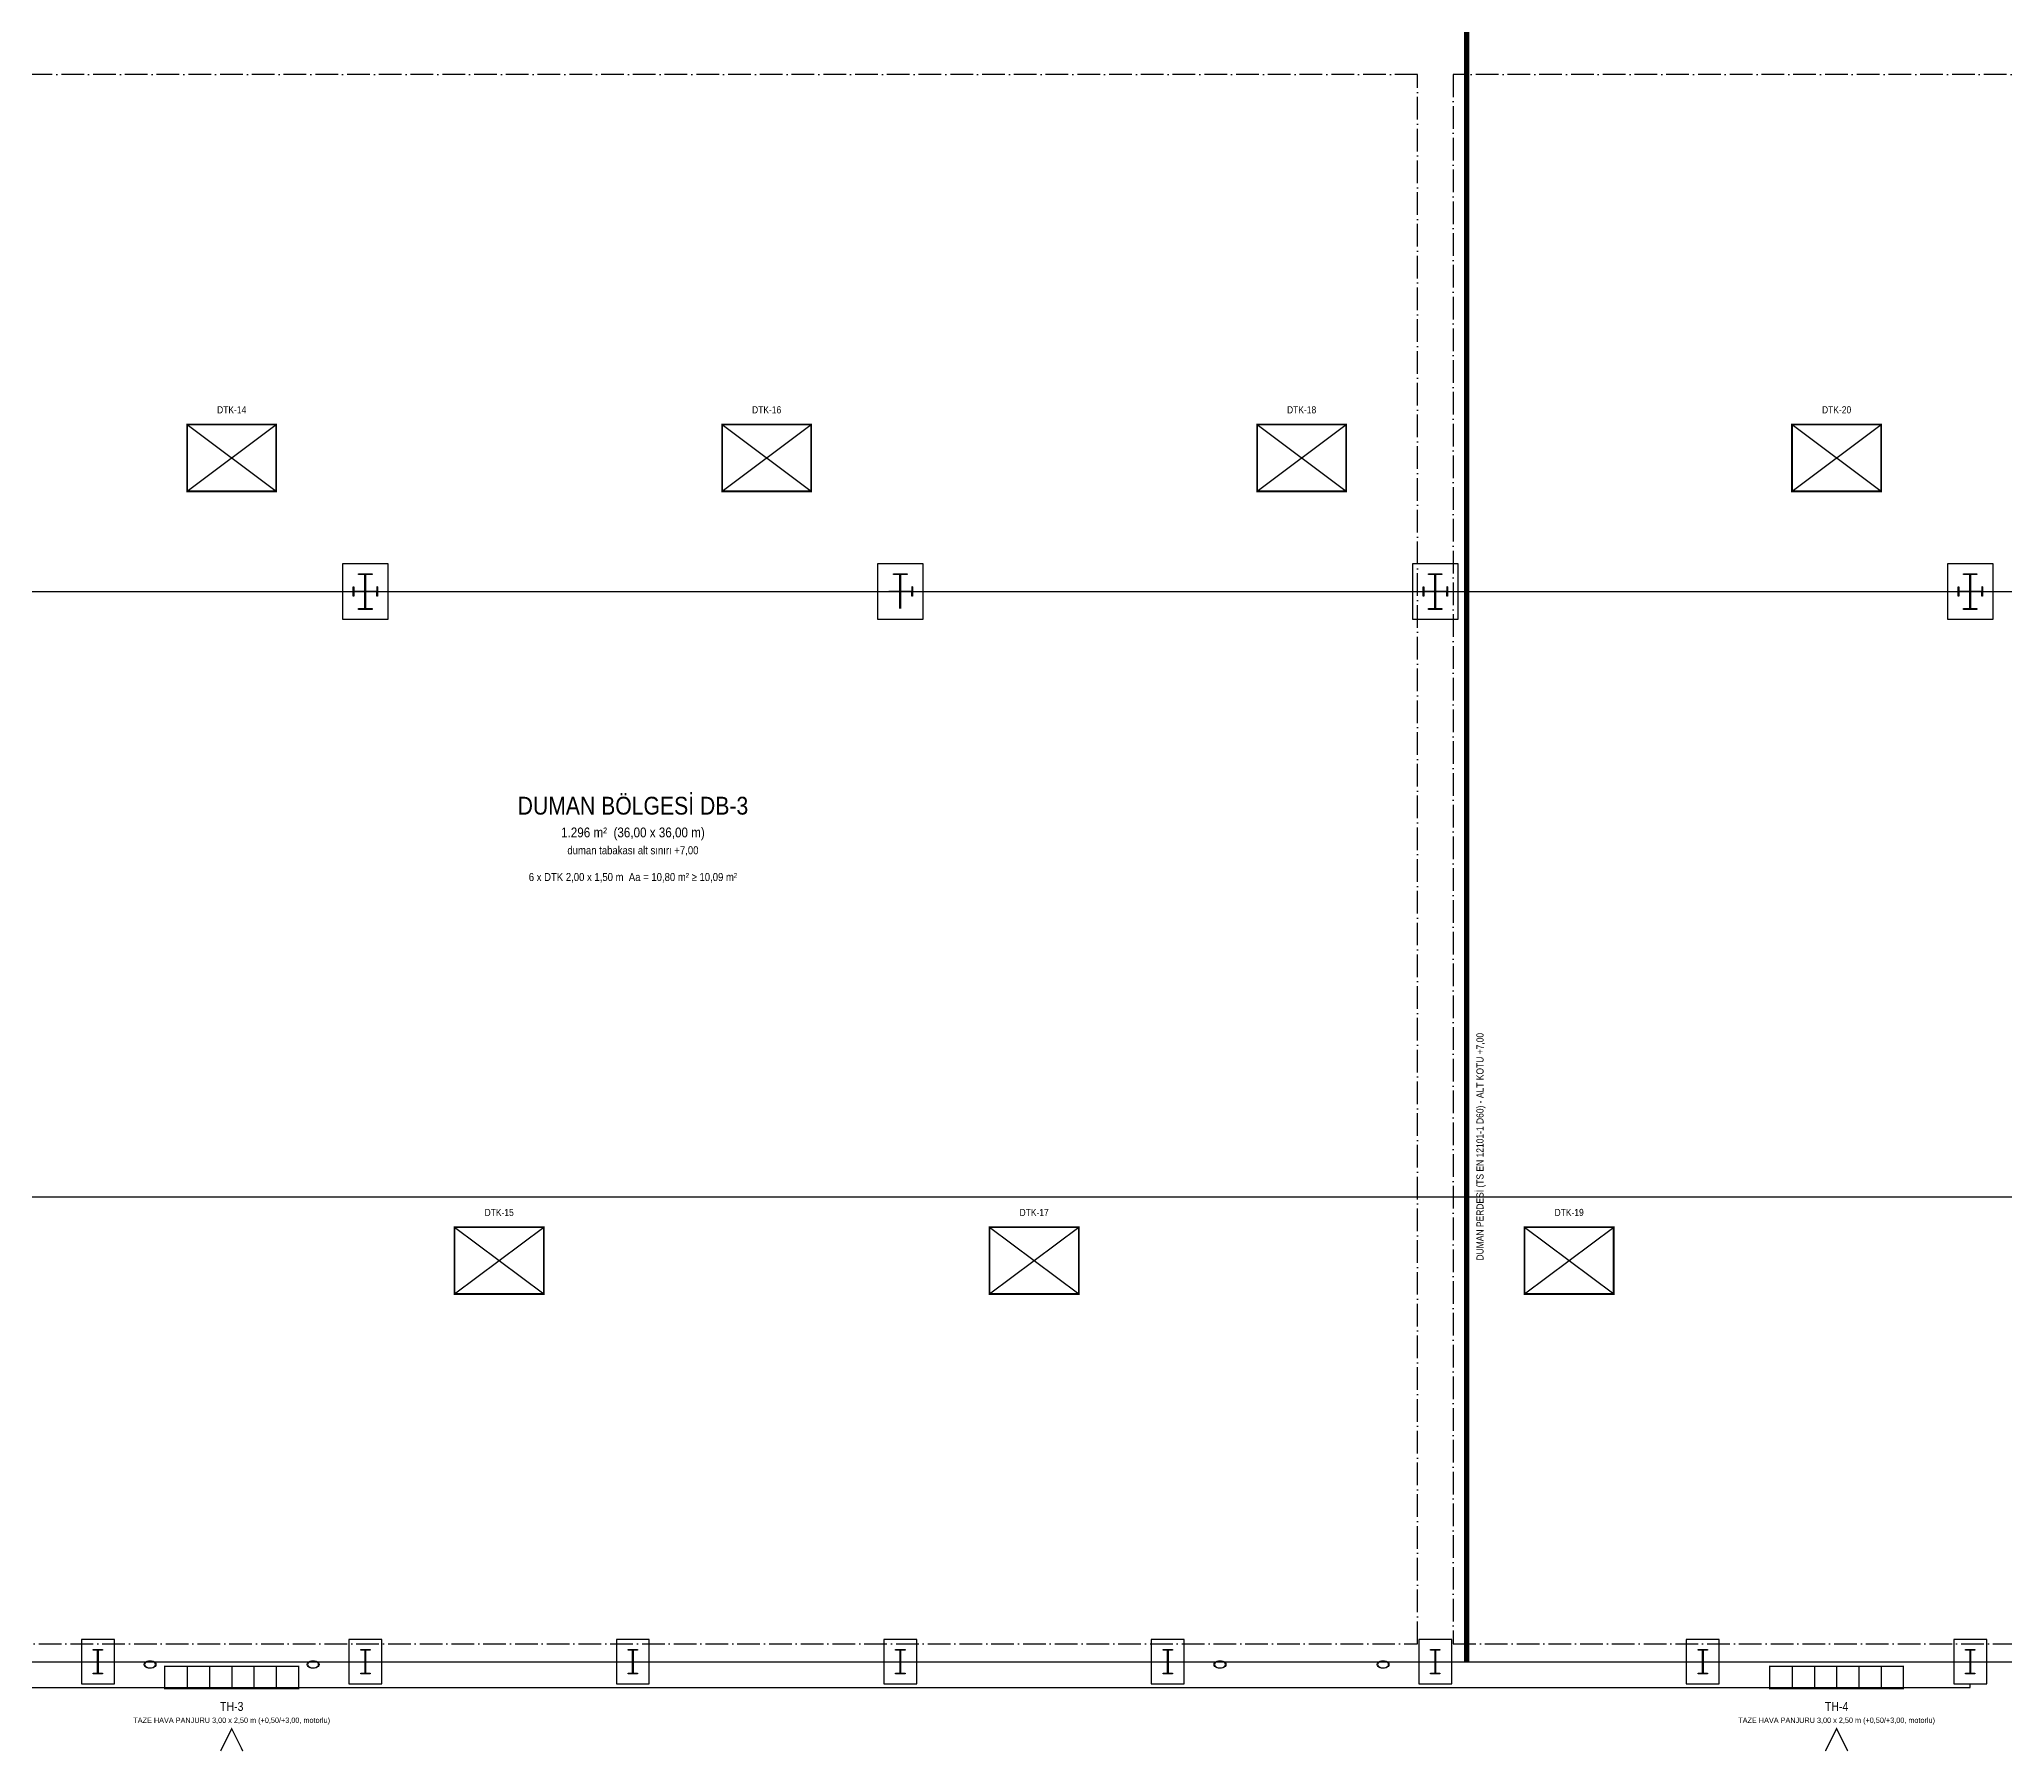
# Model space of a CAD drawing. Header units: centimetres. Extents: x 184307 to 200911, y 3888 to 16958.
# Drawn here: x 193077 to 197486, y 8054 to 11895 of the extents above; entities that cross this region are included whole.
import ezdxf
from ezdxf.enums import TextEntityAlignment as Align

# ---------------------------------------------------------------- set-up
doc = ezdxf.new("R2010")
doc.units = ezdxf.units.CM
doc.header["$LTSCALE"] = 20
doc.linetypes.add('DASHDOT', pattern=[3.556, 2.54, -0.508, 0, -0.508])
for name, color, linetype in [('ROTAS-DUMAN-BOLGE', 6, 'DASHDOT'), ('ROTAS-DUMAN-DTK', 3, 'CONTINUOUS'), ('ROTAS-DUMAN-PERDE', 1, 'CONTINUOUS'), ('ROTAS-DUMAN-TAZE', 5, 'CONTINUOUS'), ('ROTAS-DUMAN-YAZI', 7, 'CONTINUOUS'), ('ROTAS-MIMARI', 8, 'CONTINUOUS'), ('ROTAS-MIMARI-AKS', 8, 'CONTINUOUS'), ('ROTAS-MIMARI-KOLON', 8, 'CONTINUOUS')]:
    doc.layers.add(name, color=color, linetype=linetype)
doc.styles.add('ROTAS', font='arial.ttf')

msp = doc.modelspace()

# ---------------------------------------------------------------- linework, layer by layer
at = {"layer": 'ROTAS-DUMAN-BOLGE'}
for points in [[(192649, 8296), (196169, 8296), (196169, 11816), (192649, 11816)], [(196249, 8296), (199769, 8296), (199769, 11816), (196249, 11816)]]:
    msp.add_lwpolyline(points, close=True, dxfattribs=at)
at = {"layer": 'ROTAS-DUMAN-DTK'}
for p, q in [((193409, 10881), (193609, 11031)), ((193409, 11031), (193609, 10881)), ((194609, 10881), (194809, 11031)), ((194609, 11031), (194809, 10881)), ((195809, 10881), (196009, 11031)), ((195809, 11031), (196009, 10881)), ((197009, 10881), (197209, 11031)), ((197009, 11031), (197209, 10881)), ((194009, 9081), (194209, 9231)), ((194009, 9231), (194209, 9081)), ((195209, 9081), (195409, 9231)), ((195209, 9231), (195409, 9081)), ((196409, 9081), (196609, 9231)), ((196409, 9231), (196609, 9081))]:
    msp.add_line(p, q, dxfattribs=at)
at = {"layer": 'ROTAS-DUMAN-DTK', "const_width": 4}
for points in [[(193409, 10881), (193609, 10881), (193609, 11031), (193409, 11031)], [(194609, 10881), (194809, 10881), (194809, 11031), (194609, 11031)], [(195809, 10881), (196009, 10881), (196009, 11031), (195809, 11031)], [(197009, 10881), (197209, 10881), (197209, 11031), (197009, 11031)], [(194009, 9081), (194209, 9081), (194209, 9231), (194009, 9231)], [(195209, 9081), (195409, 9081), (195409, 9231), (195209, 9231)], [(196409, 9081), (196609, 9081), (196609, 9231), (196409, 9231)]]:
    msp.add_lwpolyline(points, close=True, dxfattribs=at)
at = {"layer": 'ROTAS-DUMAN-PERDE', "const_width": 12}
msp.add_lwpolyline([(196279, 8256), (196279, 15456)], dxfattribs=at)
at = {"layer": 'ROTAS-DUMAN-TAZE'}
for p, q in [((193409, 8246), (193409, 8196)), ((193459, 8246), (193459, 8196)), ((193509, 8246), (193509, 8196)), ((193559, 8246), (193559, 8196)), ((193609, 8246), (193609, 8196)), ((197009, 8246), (197009, 8196)), ((197059, 8246), (197059, 8196)), ((197109, 8246), (197109, 8196)), ((197159, 8246), (197159, 8196)), ((197209, 8246), (197209, 8196))]:
    msp.add_line(p, q, dxfattribs=at)
at = {"layer": 'ROTAS-DUMAN-TAZE', "const_width": 3}
for points in [[(193359, 8246), (193659, 8246), (193659, 8196), (193359, 8196)], [(196959, 8246), (197259, 8246), (197259, 8196), (196959, 8196)]]:
    msp.add_lwpolyline(points, close=True, dxfattribs=at)
for points in [[(193484, 8056), (193509, 8106), (193534, 8056)], [(197084, 8056), (197109, 8106), (197134, 8056)]]:
    msp.add_lwpolyline(points, dxfattribs=at)
at = {"layer": 'ROTAS-MIMARI'}
for points in [[(193758.3, 10719.3), (193859.3, 10719.3), (193859.3, 10593.3), (193758.3, 10593.3), (193758.3, 10719.3)], [(194958.3, 10719.3), (195059.3, 10719.3), (195059.3, 10593.3), (194958.3, 10593.3), (194958.3, 10719.3)], [(196158.3, 10719.3), (196259.3, 10719.3), (196259.3, 10593.3), (196158.3, 10593.3), (196158.3, 10719.3)], [(197358.3, 10719.3), (197459.3, 10719.3), (197459.3, 10593.3), (197358.3, 10593.3), (197358.3, 10719.3)], [(184549.9, 9299), (200448.5, 9299)], [(193245.8, 8306.3), (193171.8, 8306.3), (193171.8, 8206.3), (193245.8, 8206.3), (193245.8, 8306.3)], [(193845.8, 8306.3), (193771.8, 8306.3), (193771.8, 8206.3), (193845.8, 8206.3), (193845.8, 8306.3)], [(194445.8, 8306.3), (194371.8, 8306.3), (194371.8, 8206.3), (194445.8, 8206.3), (194445.8, 8306.3)], [(195045.8, 8306.3), (194971.8, 8306.3), (194971.8, 8206.3), (195045.8, 8206.3), (195045.8, 8306.3)], [(195645.8, 8306.3), (195571.8, 8306.3), (195571.8, 8206.3), (195645.8, 8206.3), (195645.8, 8306.3)], [(196245.8, 8306.3), (196171.8, 8306.3), (196171.8, 8206.3), (196245.8, 8206.3), (196245.8, 8306.3)], [(196845.8, 8306.3), (196771.8, 8306.3), (196771.8, 8206.3), (196845.8, 8206.3), (196845.8, 8306.3)], [(197445.8, 8306.3), (197371.8, 8306.3), (197371.8, 8206.3), (197445.8, 8206.3), (197445.8, 8306.3)], [(185364.3, 8198.8), (197408.8, 8198.8)]]:
    msp.add_lwpolyline(points, dxfattribs=at)
at = {"layer": 'ROTAS-MIMARI-AKS'}
for points in [[(184958.8, 10656.3), (200258.8, 10656.3)], [(184958.8, 8256.3), (200258.8, 8256.3)], [(197408.8, 8198.8), (197408.8, 8206.3)]]:
    msp.add_lwpolyline(points, dxfattribs=at)
at = {"layer": 'ROTAS-MIMARI-KOLON'}
for points in [[(193793.8, 10696.3), (193793.8, 10696.3)], [(193793.8, 10696.3), (193793.8, 10696.3)], [(193793.8, 10694.3), (193793.8, 10696.3)], [(193793.8, 10696.3), (193823.8, 10696.3)], [(193808, 10694.3), (193793.8, 10694.3)], [(193808, 10618.3), (193808, 10694.3)], [(193823.8, 10694.3), (193809.5, 10694.3)], [(193809.5, 10694.3), (193809.5, 10618.3)], [(193823.8, 10696.3), (193823.8, 10694.3)], [(194993.8, 10696.3), (194993.8, 10696.3)], [(194993.8, 10696.3), (194993.8, 10696.3)], [(194993.8, 10694.3), (194993.8, 10696.3)], [(194993.8, 10696.3), (195023.8, 10696.3)], [(195008, 10694.3), (194993.8, 10694.3)], [(195008, 10618.3), (195008, 10694.3)], [(195023.8, 10694.3), (195009.5, 10694.3)], [(195009.5, 10694.3), (195009.5, 10618.3)], [(195023.8, 10696.3), (195023.8, 10694.3)], [(196193.8, 10696.3), (196193.8, 10696.3)], [(196193.8, 10696.3), (196193.8, 10696.3)], [(196193.8, 10694.3), (196193.8, 10696.3)], [(196193.8, 10696.3), (196223.8, 10696.3)], [(196208, 10694.3), (196193.8, 10694.3)], [(196208, 10618.3), (196208, 10694.3)], [(196223.8, 10694.3), (196209.5, 10694.3)], [(196209.5, 10694.3), (196209.5, 10618.3)], [(196223.8, 10696.3), (196223.8, 10694.3)], [(197393.8, 10696.3), (197393.8, 10696.3)], [(197393.8, 10694.3), (197393.8, 10696.3)], [(197393.8, 10696.3), (197423.8, 10696.3)], [(197408, 10694.3), (197393.8, 10694.3)], [(197408, 10618.3), (197408, 10694.3)], [(197423.8, 10694.3), (197409.5, 10694.3)], [(197409.5, 10694.3), (197409.5, 10618.3)], [(197423.8, 10696.3), (197423.8, 10694.3)], [(193781.3, 10645.8), (193781.3, 10666.8)], [(193781.3, 10666.8), (193783, 10666.8)], [(193783, 10645.8), (193781.3, 10645.8)], [(193783, 10666.8), (193783, 10656.8)], [(193783, 10656.8), (193834.6, 10656.8)], [(193834.6, 10655.7), (193783, 10655.7)], [(193783, 10655.7), (193783, 10645.8)], [(193836.3, 10666.8), (193834.6, 10666.8)], [(193834.6, 10666.8), (193834.6, 10656.8)], [(193834.6, 10645.8), (193834.6, 10655.7)], [(193836.3, 10645.8), (193834.6, 10645.8)], [(193836.3, 10666.8), (193836.3, 10645.8)], [(194983, 10656.8), (195034.6, 10656.8)], [(195034.6, 10655.7), (194983, 10655.7)], [(195036.3, 10666.8), (195034.6, 10666.8)], [(195034.6, 10666.8), (195034.6, 10656.8)], [(195034.6, 10645.8), (195034.6, 10655.7)], [(195036.3, 10645.8), (195034.6, 10645.8)], [(195036.3, 10666.8), (195036.3, 10645.8)], [(196181.3, 10645.8), (196181.3, 10666.8)], [(196181.3, 10666.8), (196183, 10666.8)], [(196183, 10645.8), (196181.3, 10645.8)], [(196183, 10666.8), (196183, 10656.8)], [(196183, 10656.8), (196234.6, 10656.8)], [(196234.6, 10655.7), (196183, 10655.7)], [(196183, 10655.7), (196183, 10645.8)], [(196236.3, 10666.8), (196234.6, 10666.8)], [(196234.6, 10666.8), (196234.6, 10656.8)], [(196234.6, 10645.8), (196234.6, 10655.7)], [(196236.3, 10645.8), (196234.6, 10645.8)], [(196236.3, 10666.8), (196236.3, 10645.8)], [(197381.3, 10645.8), (197381.3, 10666.8)], [(197381.3, 10666.8), (197383, 10666.8)], [(197383, 10645.8), (197381.3, 10645.8)], [(197383, 10666.8), (197383, 10656.8)], [(197383, 10656.8), (197434.6, 10656.8)], [(197434.6, 10655.7), (197383, 10655.7)], [(197383, 10655.7), (197383, 10645.8)], [(197436.3, 10666.8), (197434.6, 10666.8)], [(197434.6, 10666.8), (197434.6, 10656.8)], [(197434.6, 10645.8), (197434.6, 10655.7)], [(197436.3, 10645.8), (197434.6, 10645.8)], [(197436.3, 10666.8), (197436.3, 10645.8)], [(193793.8, 10616.3), (193793.8, 10618.3)], [(193793.8, 10618.3), (193808, 10618.3)], [(193823.8, 10616.3), (193793.8, 10616.3)], [(193809.5, 10618.3), (193823.8, 10618.3)], [(193823.8, 10618.3), (193823.8, 10616.3)], [(196193.8, 10616.3), (196193.8, 10618.3)], [(196193.8, 10618.3), (196208, 10618.3)], [(196223.8, 10616.3), (196193.8, 10616.3)], [(196209.5, 10618.3), (196223.8, 10618.3)], [(196223.8, 10618.3), (196223.8, 10616.3)], [(197393.8, 10616.3), (197393.8, 10618.3)], [(197393.8, 10618.3), (197408, 10618.3)], [(197423.8, 10616.3), (197393.8, 10616.3)], [(197409.5, 10618.3), (197423.8, 10618.3)], [(197423.8, 10618.3), (197423.8, 10616.3)], [(193198.3, 8282), (193198.3, 8283.8)], [(193198.3, 8283.8), (193219.3, 8283.8)], [(193208.2, 8282), (193198.3, 8282)], [(193208.2, 8230.5), (193208.2, 8282)], [(193219.3, 8282), (193209.3, 8282)], [(193209.3, 8282), (193209.3, 8230.5)], [(193219.3, 8283.8), (193219.3, 8282)], [(193312.7, 8250), (193313.1, 8252.2)], [(193313.1, 8247.8), (193312.7, 8250)], [(193313.8, 8250.6), (193313, 8251.4)], [(193313.1, 8252.2), (193314.5, 8254.2)], [(193314.5, 8245.8), (193313.1, 8247.8)], [(193314.1, 8252), (193313.6, 8250)], [(193313.6, 8250), (193314.1, 8248)], [(193315.3, 8253.9), (193314.1, 8252)], [(193314.1, 8248), (193315.3, 8246.1)], [(193314.5, 8254.2), (193316.6, 8256)], [(193316.6, 8244.1), (193314.5, 8245.8)], [(193317.2, 8255.5), (193315.3, 8253.9)], [(193315.3, 8246.1), (193317.2, 8244.5)], [(193316.6, 8256), (193319.3, 8257.3)], [(193319.3, 8242.7), (193316.6, 8244.1)], [(193319.8, 8256.8), (193317.2, 8255.5)], [(193317.2, 8244.5), (193319.8, 8243.2)], [(193319.3, 8257.3), (193322.5, 8258.1)], [(193322.7, 8257.6), (193319.8, 8256.8)], [(193322.5, 8258.1), (193325.9, 8258.4)], [(193325.9, 8257.8), (193322.7, 8257.6)], [(193325.9, 8258.4), (193329.3, 8258.1)], [(193329.1, 8257.6), (193325.9, 8257.8)], [(193332, 8256.8), (193329.1, 8257.6)], [(193329.3, 8258.1), (193332.5, 8257.3)], [(193334.5, 8255.5), (193332, 8256.8)], [(193332, 8243.2), (193334.5, 8244.5)], [(193332.5, 8257.3), (193335.2, 8256)], [(193335.2, 8244.1), (193332.5, 8242.7)], [(193338.6, 8252.2), (193334.5, 8256.3)], [(193336.5, 8253.9), (193334.5, 8255.5)], [(193334.5, 8244.5), (193336.5, 8246.1)], [(193335.2, 8256), (193337.3, 8254.2)], [(193337.3, 8245.8), (193335.2, 8244.1)], [(193337.7, 8252), (193336.5, 8253.9)], [(193336.5, 8246.1), (193337.7, 8248)], [(193337.3, 8254.2), (193338.6, 8252.2)], [(193338.6, 8247.8), (193337.3, 8245.8)], [(193338.1, 8250), (193337.7, 8252)], [(193337.7, 8248), (193338.1, 8250)], [(193338.6, 8252.2), (193338.6, 8252.2)], [(193338.6, 8252.2), (193339.1, 8250)], [(193339.1, 8250), (193338.6, 8247.8)], [(193678.5, 8250), (193678.9, 8252.2)], [(193678.9, 8247.8), (193678.5, 8250)], [(193679.6, 8250.6), (193678.8, 8251.4)], [(193678.9, 8252.2), (193680.3, 8254.2)], [(193680.3, 8245.8), (193678.9, 8247.8)], [(193679.8, 8252), (193679.4, 8250)], [(193679.4, 8250), (193679.8, 8248)], [(193681.1, 8253.9), (193679.8, 8252)], [(193679.8, 8248), (193681.1, 8246.1)], [(193680.3, 8254.2), (193682.4, 8256)], [(193682.4, 8244.1), (193680.3, 8245.8)], [(193683, 8255.5), (193681.1, 8253.9)], [(193681.1, 8246.1), (193683, 8244.5)], [(193682.4, 8256), (193685.1, 8257.3)], [(193685.1, 8242.7), (193682.4, 8244.1)], [(193685.6, 8256.8), (193683, 8255.5)], [(193683, 8244.5), (193685.6, 8243.2)], [(193685.1, 8257.3), (193688.3, 8258.1)], [(193688.5, 8257.6), (193685.6, 8256.8)], [(193688.3, 8258.1), (193691.7, 8258.4)], [(193691.7, 8257.8), (193688.5, 8257.6)], [(193691.7, 8258.4), (193695.1, 8258.1)], [(193694.9, 8257.6), (193691.7, 8257.8)], [(193697.8, 8256.8), (193694.9, 8257.6)], [(193695.1, 8258.1), (193698.3, 8257.3)], [(193700.3, 8255.5), (193697.8, 8256.8)], [(193697.8, 8243.2), (193700.3, 8244.5)], [(193698.3, 8257.3), (193701, 8256)], [(193701, 8244.1), (193698.3, 8242.7)], [(193704.4, 8252.2), (193700.3, 8256.3)], [(193702.3, 8253.9), (193700.3, 8255.5)], [(193700.3, 8244.5), (193702.3, 8246.1)], [(193701, 8256), (193703.1, 8254.2)], [(193703.1, 8245.8), (193701, 8244.1)], [(193703.5, 8252), (193702.3, 8253.9)], [(193702.3, 8246.1), (193703.5, 8248)], [(193703.1, 8254.2), (193704.4, 8252.2)], [(193704.4, 8247.8), (193703.1, 8245.8)], [(193703.9, 8250), (193703.5, 8252)], [(193703.5, 8248), (193703.9, 8250)], [(193704.4, 8252.2), (193704.9, 8250)], [(193704.9, 8250), (193704.4, 8247.8)], [(193798.3, 8283.8), (193798.3, 8283.8)], [(193798.3, 8283.8), (193798.3, 8283.8)], [(193798.3, 8282), (193798.3, 8283.8)], [(193798.3, 8283.8), (193819.3, 8283.8)], [(193808.2, 8282), (193798.3, 8282)], [(193808.2, 8230.5), (193808.2, 8282)], [(193819.3, 8282), (193809.3, 8282)], [(193809.3, 8282), (193809.3, 8230.5)], [(193819.3, 8283.8), (193819.3, 8282)], [(194398.3, 8283.8), (194398.3, 8283.8)], [(194398.3, 8283.8), (194398.3, 8283.8)], [(194398.3, 8282), (194398.3, 8283.8)], [(194398.3, 8283.8), (194419.3, 8283.8)], [(194408.2, 8282), (194398.3, 8282)], [(194408.2, 8230.5), (194408.2, 8282)], [(194419.3, 8282), (194409.3, 8282)], [(194409.3, 8282), (194409.3, 8230.5)], [(194419.3, 8283.8), (194419.3, 8282)], [(194998.3, 8283.8), (194998.3, 8283.8)], [(194998.3, 8283.8), (194998.3, 8283.8)], [(194998.3, 8282), (194998.3, 8283.8)], [(194998.3, 8283.8), (195019.3, 8283.8)], [(195008.2, 8282), (194998.3, 8282)], [(195008.2, 8230.5), (195008.2, 8282)], [(195019.3, 8282), (195009.3, 8282)], [(195009.3, 8282), (195009.3, 8230.5)], [(195019.3, 8283.8), (195019.3, 8282)], [(195598.3, 8282), (195598.3, 8283.8)], [(195598.3, 8283.8), (195619.3, 8283.8)], [(195608.2, 8282), (195598.3, 8282)], [(195608.2, 8230.5), (195608.2, 8282)], [(195619.3, 8282), (195609.3, 8282)], [(195609.3, 8282), (195609.3, 8230.5)], [(195619.3, 8283.8), (195619.3, 8282)], [(195712.7, 8250), (195713.1, 8252.2)], [(195713.1, 8247.8), (195712.7, 8250)], [(195713.8, 8250.6), (195713, 8251.4)], [(195713.1, 8252.2), (195714.5, 8254.2)], [(195714.5, 8245.8), (195713.1, 8247.8)], [(195714.1, 8252), (195713.6, 8250)], [(195713.6, 8250), (195714.1, 8248)], [(195715.3, 8253.9), (195714.1, 8252)], [(195714.1, 8248), (195715.3, 8246.1)], [(195714.5, 8254.2), (195716.6, 8256)], [(195716.6, 8244.1), (195714.5, 8245.8)], [(195717.2, 8255.5), (195715.3, 8253.9)], [(195715.3, 8246.1), (195717.2, 8244.5)], [(195716.6, 8256), (195719.3, 8257.3)], [(195719.3, 8242.7), (195716.6, 8244.1)], [(195719.8, 8256.8), (195717.2, 8255.5)], [(195717.2, 8244.5), (195719.8, 8243.2)], [(195719.3, 8257.3), (195722.5, 8258.1)], [(195722.7, 8257.6), (195719.8, 8256.8)], [(195722.5, 8258.1), (195725.9, 8258.4)], [(195725.9, 8257.8), (195722.7, 8257.6)], [(195725.9, 8258.4), (195729.3, 8258.1)], [(195729.1, 8257.6), (195725.9, 8257.8)], [(195732, 8256.8), (195729.1, 8257.6)], [(195729.3, 8258.1), (195732.5, 8257.3)], [(195734.5, 8255.5), (195732, 8256.8)], [(195732, 8243.2), (195734.5, 8244.5)], [(195732.5, 8257.3), (195735.2, 8256)], [(195735.2, 8244.1), (195732.5, 8242.7)], [(195738.6, 8252.2), (195734.5, 8256.3)], [(195736.5, 8253.9), (195734.5, 8255.5)], [(195734.5, 8244.5), (195736.5, 8246.1)], [(195735.2, 8256), (195737.3, 8254.2)], [(195737.3, 8245.8), (195735.2, 8244.1)], [(195737.7, 8252), (195736.5, 8253.9)], [(195736.5, 8246.1), (195737.7, 8248)], [(195737.3, 8254.2), (195738.6, 8252.2)], [(195738.6, 8247.8), (195737.3, 8245.8)], [(195738.1, 8250), (195737.7, 8252)], [(195737.7, 8248), (195738.1, 8250)], [(195738.6, 8252.2), (195738.6, 8252.2)], [(195738.6, 8252.2), (195739.1, 8250)], [(195739.1, 8250), (195738.6, 8247.8)], [(196078.5, 8250), (196078.9, 8252.2)], [(196078.9, 8247.8), (196078.5, 8250)], [(196079.6, 8250.6), (196078.8, 8251.4)], [(196078.9, 8252.2), (196080.3, 8254.2)], [(196080.3, 8245.8), (196078.9, 8247.8)], [(196079.8, 8252), (196079.4, 8250)], [(196079.4, 8250), (196079.8, 8248)], [(196081.1, 8253.9), (196079.8, 8252)], [(196079.8, 8248), (196081.1, 8246.1)], [(196080.3, 8254.2), (196082.4, 8256)], [(196082.4, 8244.1), (196080.3, 8245.8)], [(196083, 8255.5), (196081.1, 8253.9)], [(196081.1, 8246.1), (196083, 8244.5)], [(196082.4, 8256), (196085.1, 8257.3)], [(196085.1, 8242.7), (196082.4, 8244.1)], [(196085.6, 8256.8), (196083, 8255.5)], [(196083, 8244.5), (196085.6, 8243.2)], [(196085.1, 8257.3), (196088.3, 8258.1)], [(196088.5, 8257.6), (196085.6, 8256.8)], [(196088.3, 8258.1), (196091.7, 8258.4)], [(196091.7, 8257.8), (196088.5, 8257.6)], [(196091.7, 8258.4), (196095.1, 8258.1)], [(196094.9, 8257.6), (196091.7, 8257.8)], [(196097.8, 8256.8), (196094.9, 8257.6)], [(196095.1, 8258.1), (196098.3, 8257.3)], [(196100.3, 8255.5), (196097.8, 8256.8)], [(196097.8, 8243.2), (196100.3, 8244.5)], [(196098.3, 8257.3), (196101, 8256)], [(196101, 8244.1), (196098.3, 8242.7)], [(196104.4, 8252.2), (196100.3, 8256.3)], [(196102.3, 8253.9), (196100.3, 8255.5)], [(196100.3, 8244.5), (196102.3, 8246.1)], [(196101, 8256), (196103.1, 8254.2)], [(196103.1, 8245.8), (196101, 8244.1)], [(196103.5, 8252), (196102.3, 8253.9)], [(196102.3, 8246.1), (196103.5, 8248)], [(196103.1, 8254.2), (196104.4, 8252.2)], [(196104.4, 8247.8), (196103.1, 8245.8)], [(196103.9, 8250), (196103.5, 8252)], [(196103.5, 8248), (196103.9, 8250)], [(196104.4, 8252.2), (196104.9, 8250)], [(196104.9, 8250), (196104.4, 8247.8)], [(196198.3, 8282), (196198.3, 8283.8)], [(196198.3, 8283.8), (196219.3, 8283.8)], [(196208.2, 8282), (196198.3, 8282)], [(196208.2, 8230.5), (196208.2, 8282)], [(196219.3, 8282), (196209.3, 8282)], [(196209.3, 8282), (196209.3, 8230.5)], [(196219.3, 8283.8), (196219.3, 8282)], [(196798.3, 8282), (196798.3, 8283.8)], [(196798.3, 8283.8), (196819.3, 8283.8)], [(196808.2, 8282), (196798.3, 8282)], [(196808.2, 8230.5), (196808.2, 8282)], [(196819.3, 8282), (196809.3, 8282)], [(196809.3, 8282), (196809.3, 8230.5)], [(196819.3, 8283.8), (196819.3, 8282)], [(197398.3, 8282), (197398.3, 8283.8)], [(197398.3, 8283.8), (197419.3, 8283.8)], [(197408.2, 8282), (197398.3, 8282)], [(197408.2, 8230.5), (197408.2, 8282)], [(197419.3, 8282), (197409.3, 8282)], [(197409.3, 8282), (197409.3, 8230.5)], [(197419.3, 8283.8), (197419.3, 8282)], [(193198.3, 8228.8), (193198.3, 8230.5)], [(193198.3, 8230.5), (193208.2, 8230.5)], [(193219.3, 8228.8), (193198.3, 8228.8)], [(193209.3, 8230.5), (193219.3, 8230.5)], [(193219.3, 8230.5), (193219.3, 8228.8)], [(193322.5, 8241.9), (193319.3, 8242.7)], [(193319.8, 8243.2), (193322.7, 8242.5)], [(193322.5, 8241.9), (193321.6, 8242.8)], [(193325.9, 8241.6), (193322.5, 8241.9)], [(193322.7, 8242.5), (193325.9, 8242.2)], [(193325.9, 8242.2), (193329.1, 8242.5)], [(193329.3, 8241.9), (193325.9, 8241.6)], [(193329.1, 8242.5), (193332, 8243.2)], [(193332.5, 8242.7), (193329.3, 8241.9)], [(193688.3, 8241.9), (193685.1, 8242.7)], [(193685.6, 8243.2), (193688.5, 8242.5)], [(193688.3, 8241.9), (193687.4, 8242.8)], [(193691.7, 8241.6), (193688.3, 8241.9)], [(193688.5, 8242.5), (193691.7, 8242.2)], [(193691.7, 8242.2), (193694.9, 8242.5)], [(193695.1, 8241.9), (193691.7, 8241.6)], [(193694.9, 8242.5), (193697.8, 8243.2)], [(193698.3, 8242.7), (193695.1, 8241.9)], [(193798.3, 8228.8), (193798.3, 8230.5)], [(193798.3, 8230.5), (193808.2, 8230.5)], [(193819.3, 8228.8), (193798.3, 8228.8)], [(193809.3, 8230.5), (193819.3, 8230.5)], [(193819.3, 8230.5), (193819.3, 8228.8)], [(194398.3, 8228.8), (194398.3, 8230.5)], [(194398.3, 8230.5), (194408.2, 8230.5)], [(194419.3, 8228.8), (194398.3, 8228.8)], [(194409.3, 8230.5), (194419.3, 8230.5)], [(194419.3, 8230.5), (194419.3, 8228.8)], [(194998.3, 8228.8), (194998.3, 8230.5)], [(194998.3, 8230.5), (195008.2, 8230.5)], [(195019.3, 8228.8), (194998.3, 8228.8)], [(195009.3, 8230.5), (195019.3, 8230.5)], [(195019.3, 8230.5), (195019.3, 8228.8)], [(195598.3, 8228.8), (195598.3, 8230.5)], [(195598.3, 8230.5), (195608.2, 8230.5)], [(195619.3, 8228.8), (195598.3, 8228.8)], [(195609.3, 8230.5), (195619.3, 8230.5)], [(195619.3, 8230.5), (195619.3, 8228.8)], [(195722.5, 8241.9), (195719.3, 8242.7)], [(195719.8, 8243.2), (195722.7, 8242.5)], [(195722.5, 8241.9), (195721.6, 8242.8)], [(195725.9, 8241.6), (195722.5, 8241.9)], [(195722.7, 8242.5), (195725.9, 8242.2)], [(195725.9, 8242.2), (195729.1, 8242.5)], [(195729.3, 8241.9), (195725.9, 8241.6)], [(195729.1, 8242.5), (195732, 8243.2)], [(195732.5, 8242.7), (195729.3, 8241.9)], [(196088.3, 8241.9), (196085.1, 8242.7)], [(196085.6, 8243.2), (196088.5, 8242.5)], [(196088.3, 8241.9), (196087.4, 8242.8)], [(196091.7, 8241.6), (196088.3, 8241.9)], [(196088.5, 8242.5), (196091.7, 8242.2)], [(196091.7, 8242.2), (196094.9, 8242.5)], [(196095.1, 8241.9), (196091.7, 8241.6)], [(196094.9, 8242.5), (196097.8, 8243.2)], [(196098.3, 8242.7), (196095.1, 8241.9)], [(196198.3, 8228.8), (196198.3, 8230.5)], [(196198.3, 8230.5), (196208.2, 8230.5)], [(196219.3, 8228.8), (196198.3, 8228.8)], [(196209.3, 8230.5), (196219.3, 8230.5)], [(196219.3, 8230.5), (196219.3, 8228.8)], [(196798.3, 8228.8), (196798.3, 8230.5)], [(196798.3, 8230.5), (196808.2, 8230.5)], [(196819.3, 8228.8), (196798.3, 8228.8)], [(196809.3, 8230.5), (196819.3, 8230.5)], [(196819.3, 8230.5), (196819.3, 8228.8)], [(197398.3, 8228.8), (197398.3, 8230.5)], [(197398.3, 8230.5), (197408.2, 8230.5)], [(197419.3, 8228.8), (197398.3, 8228.8)], [(197409.3, 8230.5), (197419.3, 8230.5)], [(197419.3, 8230.5), (197419.3, 8228.8)]]:
    msp.add_lwpolyline(points, dxfattribs=at)

# ---------------------------------------------------------------- texts
at = {"layer": 'ROTAS-DUMAN-DTK', "style": 'ROTAS', "width": 0.85}
for s, p in [('DTK-14', (193509, 11051)), ('DTK-16', (194709, 11051)), ('DTK-18', (195909, 11051)), ('DTK-20', (197109, 11051)), ('DTK-15', (194109, 9251)), ('DTK-17', (195309, 9251)), ('DTK-19', (196509, 9251))]:
    msp.add_text(s, height=16, dxfattribs=at).set_placement(p, align=Align.BOTTOM_CENTER)
msp.add_text('6 x DTK 2,00 x 1,50 m  Aa = 10,80 m² ≥ 10,09 m²', height=18, dxfattribs=at).set_placement((194409, 10016), align=Align.MIDDLE_CENTER)
at = {"layer": 'ROTAS-DUMAN-PERDE', "style": 'ROTAS', "width": 0.85}
msp.add_text('DUMAN PERDESİ (TS EN 12101-1 D60) - ALT KOTU +7,00', height=16, rotation=90, dxfattribs=at).set_placement((196309, 9156), align=Align.MIDDLE_LEFT)
at = {"layer": 'ROTAS-DUMAN-TAZE', "style": 'ROTAS', "width": 0.85}
for s, height, p in [('TH-3', 20, (193509, 8166)), ('TH-4', 20, (197109, 8166)), ('TAZE HAVA PANJURU 3,00 x 2,50 m (+0,50/+3,00, motorlu)', 12, (193509, 8131)), ('TAZE HAVA PANJURU 3,00 x 2,50 m (+0,50/+3,00, motorlu)', 12, (197109, 8131))]:
    msp.add_text(s, height=height, dxfattribs=at).set_placement(p, align=Align.TOP_CENTER)
at = {"layer": 'ROTAS-DUMAN-YAZI', "style": 'ROTAS', "width": 0.85}
for s, height, p in [('DUMAN BÖLGESİ DB-3', 40, (194409, 10176)), ('1.296 m²  (36,00 x 36,00 m)', 22, (194409, 10116)), ('duman tabakası alt sınırı +7,00', 18, (194409, 10076))]:
    msp.add_text(s, height=height, dxfattribs=at).set_placement(p, align=Align.MIDDLE_CENTER)

doc.saveas('drawing.dxf')
